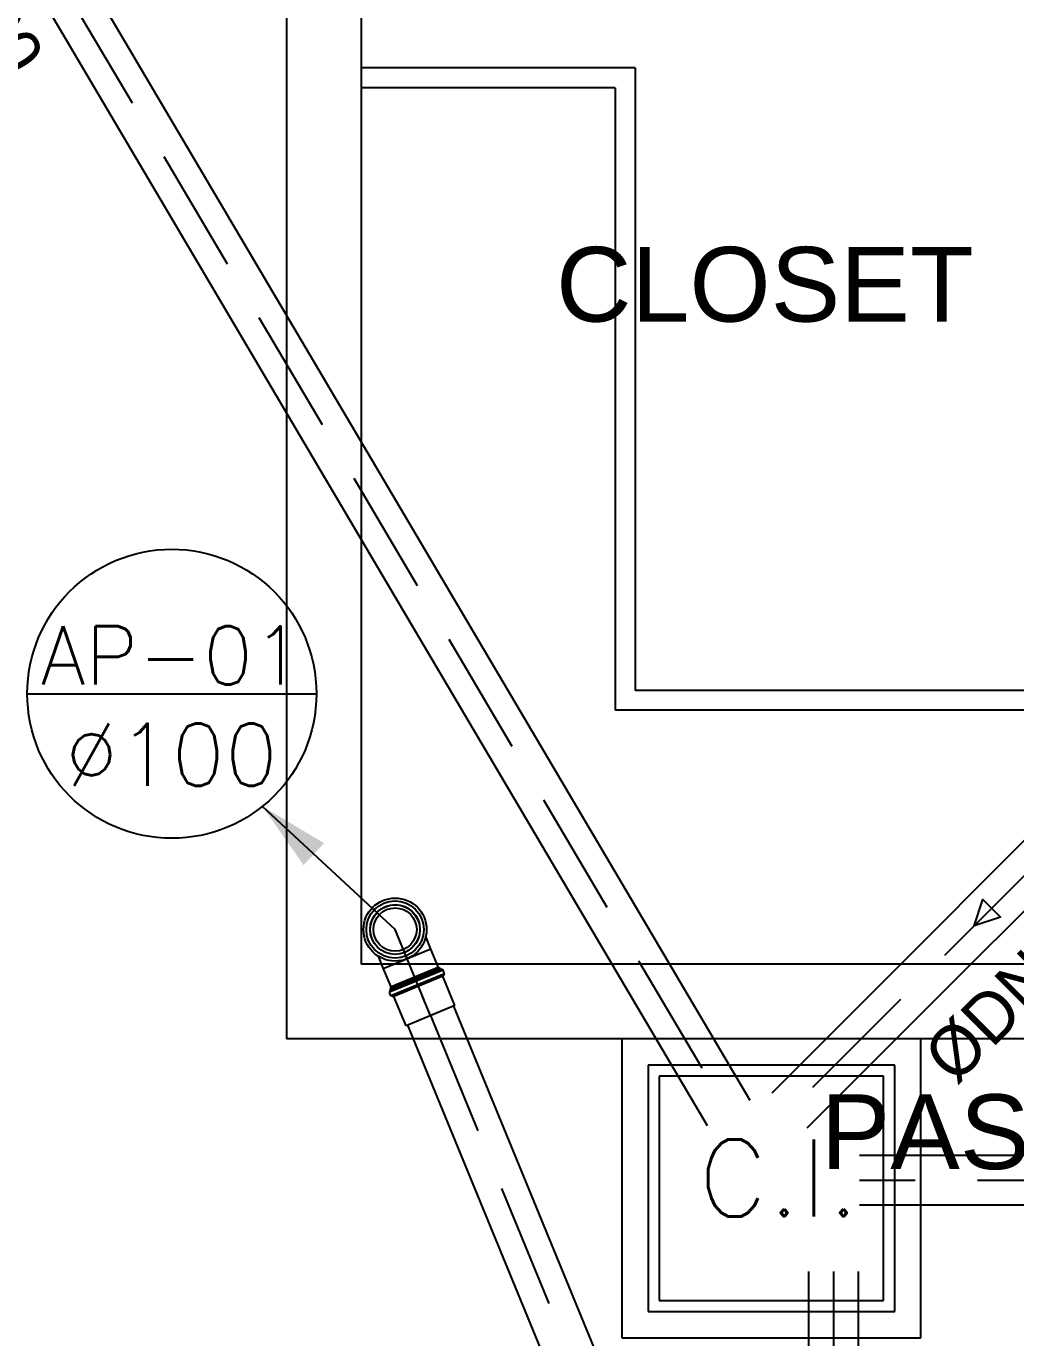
# Model space of a CAD drawing. Header units: millimetres. Extents: x -1292 to 2253, y 326 to 453.
# Drawn here: x 2095.026 to 2097.013, y 346.221 to 348.855 of the extents above; entities that cross this region are included whole.
import ezdxf
from ezdxf.enums import TextEntityAlignment as Align

# ---------------------------------------------------------------- set-up
doc = ezdxf.new("R2010")
doc.units = ezdxf.units.MM
doc.header["$LTSCALE"] = 0.5
doc.linetypes.add('HIDDEN', pattern=[9.525, 6.35, -3.175])
doc.linetypes.add('HIDDENX2', pattern=[0.75, 0.5, -0.25])
for name, color, linetype in [('-HIDRO', 8, 'Continuous'), ('A-PEN-C', 4, 'Continuous'), ('Eixo', 4, 'HIDDENX2'), ('Esgoto', 5, 'ByLayer'), ('TEXTO', 7, 'Continuous')]:
    doc.layers.add(name, color=color, linetype=linetype)
doc.styles.add('CARIMBO_DADOS', font='arial.ttf', dxfattribs={"height": 0.1})
doc.styles.add('R80', font='simplex.shx', dxfattribs={"height": 12})
doc.styles.add('ROMANS', font='romans')

msp = doc.modelspace()

# ---------------------------------------------------------------- linework, layer by layer
at = {"layer": '-HIDRO', "ltscale": 0.05}
for p, q in [((2095.5487, 349.2949), (2095.5487, 346.8212)), ((2095.6987, 349.2949), (2095.6987, 346.9712)), ((2096.2487, 348.7712), (2095.6987, 348.7712)), ((2096.2487, 348.7712), (2096.2487, 347.5212)), ((2096.2087, 348.7312), (2095.6987, 348.7312)), ((2096.2087, 348.7312), (2096.2087, 347.4812)), ((2097.0487, 347.5212), (2096.2487, 347.5212)), ((2097.0487, 347.4812), (2096.2087, 347.4812)), ((2097.0487, 346.9712), (2095.6987, 346.9712)), ((2098.1987, 346.8212), (2095.5487, 346.8212))]:
    msp.add_line(p, q, dxfattribs=at)
for p, q in [((2096.8221, 346.8212), (2096.2221, 346.8212)), ((2096.2221, 346.8212), (2096.2221, 346.2212)), ((2096.8221, 346.2212), (2096.8221, 346.8212)), ((2096.2221, 346.2212), (2096.8221, 346.2212))]:
    msp.add_line(p, q)
at = {"color": 1, "linetype": 'Continuous', "ltscale": 0.5}
for p, q in [((2096.7696, 346.7687), (2096.2746, 346.7687)), ((2096.2746, 346.7687), (2096.2746, 346.2737)), ((2096.7696, 346.2737), (2096.7696, 346.7687)), ((2096.2746, 346.2737), (2096.7696, 346.2737))]:
    msp.add_line(p, q, dxfattribs=at)
at = {"color": 1, "linetype": 'HIDDEN', "ltscale": 0.5}
for p, q in [((2096.7471, 346.7462), (2096.2971, 346.7462)), ((2096.2971, 346.7462), (2096.2971, 346.2962)), ((2096.7471, 346.2962), (2096.7471, 346.7462)), ((2096.2971, 346.2962), (2096.7471, 346.2962))]:
    msp.add_line(p, q, dxfattribs=at)
at = {"layer": 'A-PEN-C'}
for p, q in [((2095.0284, 347.5144), (2095.6087, 347.5144)), ((2095.5004, 347.2883), (2095.7666, 347.0409))]:
    msp.add_line(p, q, dxfattribs=at)
msp.add_circle((2095.3185, 347.5144), 0.2902, dxfattribs=at)
msp.add_solid([(2095.5004, 347.2883), (2095.624, 347.2144), (2095.5831, 347.1704)], dxfattribs=at)
at = {"layer": 'Eixo'}
for p, q in [((2093.5868, 351.4995), (2096.436, 346.6726)), ((2097.3114, 347.4307), (2096.5581, 346.6773)), ((2095.8249, 346.899), (2095.7666, 347.0409)), ((2095.7666, 347.0409, 0.1637), (2095.7666, 347.0409)), ((2095.8377, 346.868), (2095.8218, 346.9066)), ((2095.8249, 346.899), (2095.8218, 346.9066)), ((2095.8377, 346.868), (2098.5037, 340.3785)), ((2097.9358, 346.5373), (2096.6989, 346.5373)), ((2096.6465, 346.3541), (2096.6465, 338.8898))]:
    msp.add_line(p, q, dxfattribs=at)
at = {"layer": 'Esgoto', "color": 2}
for p, q in [((2095.7666, 347.0409, 0.1637), (2095.7666, 347.0409)), ((2095.8387, 347.0016), (2095.8284, 347.0268)), ((2095.7327, 346.9874), (2095.743, 346.9623)), ((2095.8387, 347.0016), (2095.743, 346.9623)), ((2095.8538, 346.9649), (2095.8387, 347.0016)), ((2095.743, 346.9623), (2095.7581, 346.9256)), ((2095.8629, 346.9596), (2095.7553, 346.9154)), ((2095.8603, 346.9612), (2095.7561, 346.9184)), ((2095.8553, 346.965), (2095.757, 346.9246)), ((2095.8546, 346.9652), (2095.7572, 346.9252)), ((2095.8567, 346.9615), (2095.7584, 346.9211)), ((2095.8546, 346.9652), (2095.8553, 346.965)), ((2095.8553, 346.965), (2095.8567, 346.9615)), ((2095.8567, 346.9615), (2095.8603, 346.9612)), ((2095.8603, 346.9612), (2095.8629, 346.9596)), ((2095.8659, 346.9523), (2095.8629, 346.9596)), ((2095.8659, 346.9523), (2095.7583, 346.9081)), ((2095.8647, 346.9491), (2095.7614, 346.9067)), ((2095.8626, 346.947), (2095.7644, 346.9067)), ((2095.8626, 346.947), (2095.8647, 346.9491)), ((2095.8867, 346.8882), (2095.8626, 346.947)), ((2095.8647, 346.9491), (2095.8659, 346.9523)), ((2095.7561, 346.9184), (2095.7553, 346.9154)), ((2095.7583, 346.9081), (2095.7553, 346.9154)), ((2095.7584, 346.9211), (2095.7561, 346.9184)), ((2095.7572, 346.9252), (2095.757, 346.9246)), ((2095.757, 346.9246), (2095.7584, 346.9211)), ((2095.7614, 346.9067), (2095.7583, 346.9081)), ((2095.7644, 346.9067), (2095.7614, 346.9067)), ((2095.7886, 346.8478), (2095.7644, 346.9067)), ((2095.8867, 346.8882), (2095.7886, 346.8478))]:
    msp.add_line(p, q, dxfattribs=at)
at = {"layer": 'Esgoto', "color": 3}
for points in [[(2093.6299, 351.525, 0), (2096.4791, 346.6981, 0)], [(2093.5437, 351.4741, 0), (2096.393, 346.6472, 0)], [(2097.276, 347.466, 0), (2096.5227, 346.7127, 0)], [(2097.3467, 347.3953, 0), (2096.5934, 346.642, 0)], [(2096.9643, 347.0835, 0), (2096.9643, 347.0835, 0), (2096.9819, 347.0658, 0), (2096.9289, 347.0482, 0), (2096.9466, 347.1012, 0), (2096.9643, 347.0835, 0)], [(2095.8839, 346.887, 0), (2098.5499, 340.3975, 0)], [(2095.7914, 346.849, 0), (2098.4574, 340.3595, 0)], [(2097.9358, 346.5873, 0), (2096.6989, 346.5873, 0)], [(2097.9358, 346.4873, 0), (2096.6989, 346.4873, 0)], [(2096.5965, 346.3541, 0), (2096.5965, 338.8898, 0)], [(2096.6965, 346.3541, 0), (2096.6965, 338.8898, 0)]]:
    msp.add_polyline3d(points, dxfattribs=at)
at = {"layer": 'Esgoto', "color": 2}
for radius in [0.0633, 0.0575, 0.05, 0.0498, 0.0434]:
    msp.add_circle((2095.7666, 347.0409), radius, dxfattribs=at)

# ---------------------------------------------------------------- texts
at = {"layer": '-HIDRO', "char_height": 0.15, "attachment_point": 5, "style": 'CARIMBO_DADOS'}
for s, insert in [('CLOSET', (2096.5089, 348.3356)), ('PASSEIO', (2097.0809, 346.6339))]:
    msp.add_mtext(s, dxfattribs=dict(at, insert=insert))
at = {"style": 'R80'}
msp.add_text('C.I.', height=0.15444, dxfattribs=at).set_placement((2096.3754, 346.465))
at = {"layer": 'A-PEN-C', "style": 'ROMANS'}
for s, height, p in [('AP-01', 0.117, (2095.3185, 347.5329)), ('%%C100', 0.12468, (2095.3178, 347.3297))]:
    msp.add_text(s, height=height, dxfattribs=at).set_placement(p, align=Align.CENTER)
at = {"layer": 'TEXTO'}
for rotation, p in [(300.5524, (2094.8822, 349.0098)), (45, (2097.0526, 346.9598))]:
    msp.add_text('ØDN 100', height=0.1, rotation=rotation, dxfattribs=at).set_placement(p, align=Align.MIDDLE_CENTER)

doc.saveas('drawing.dxf')
